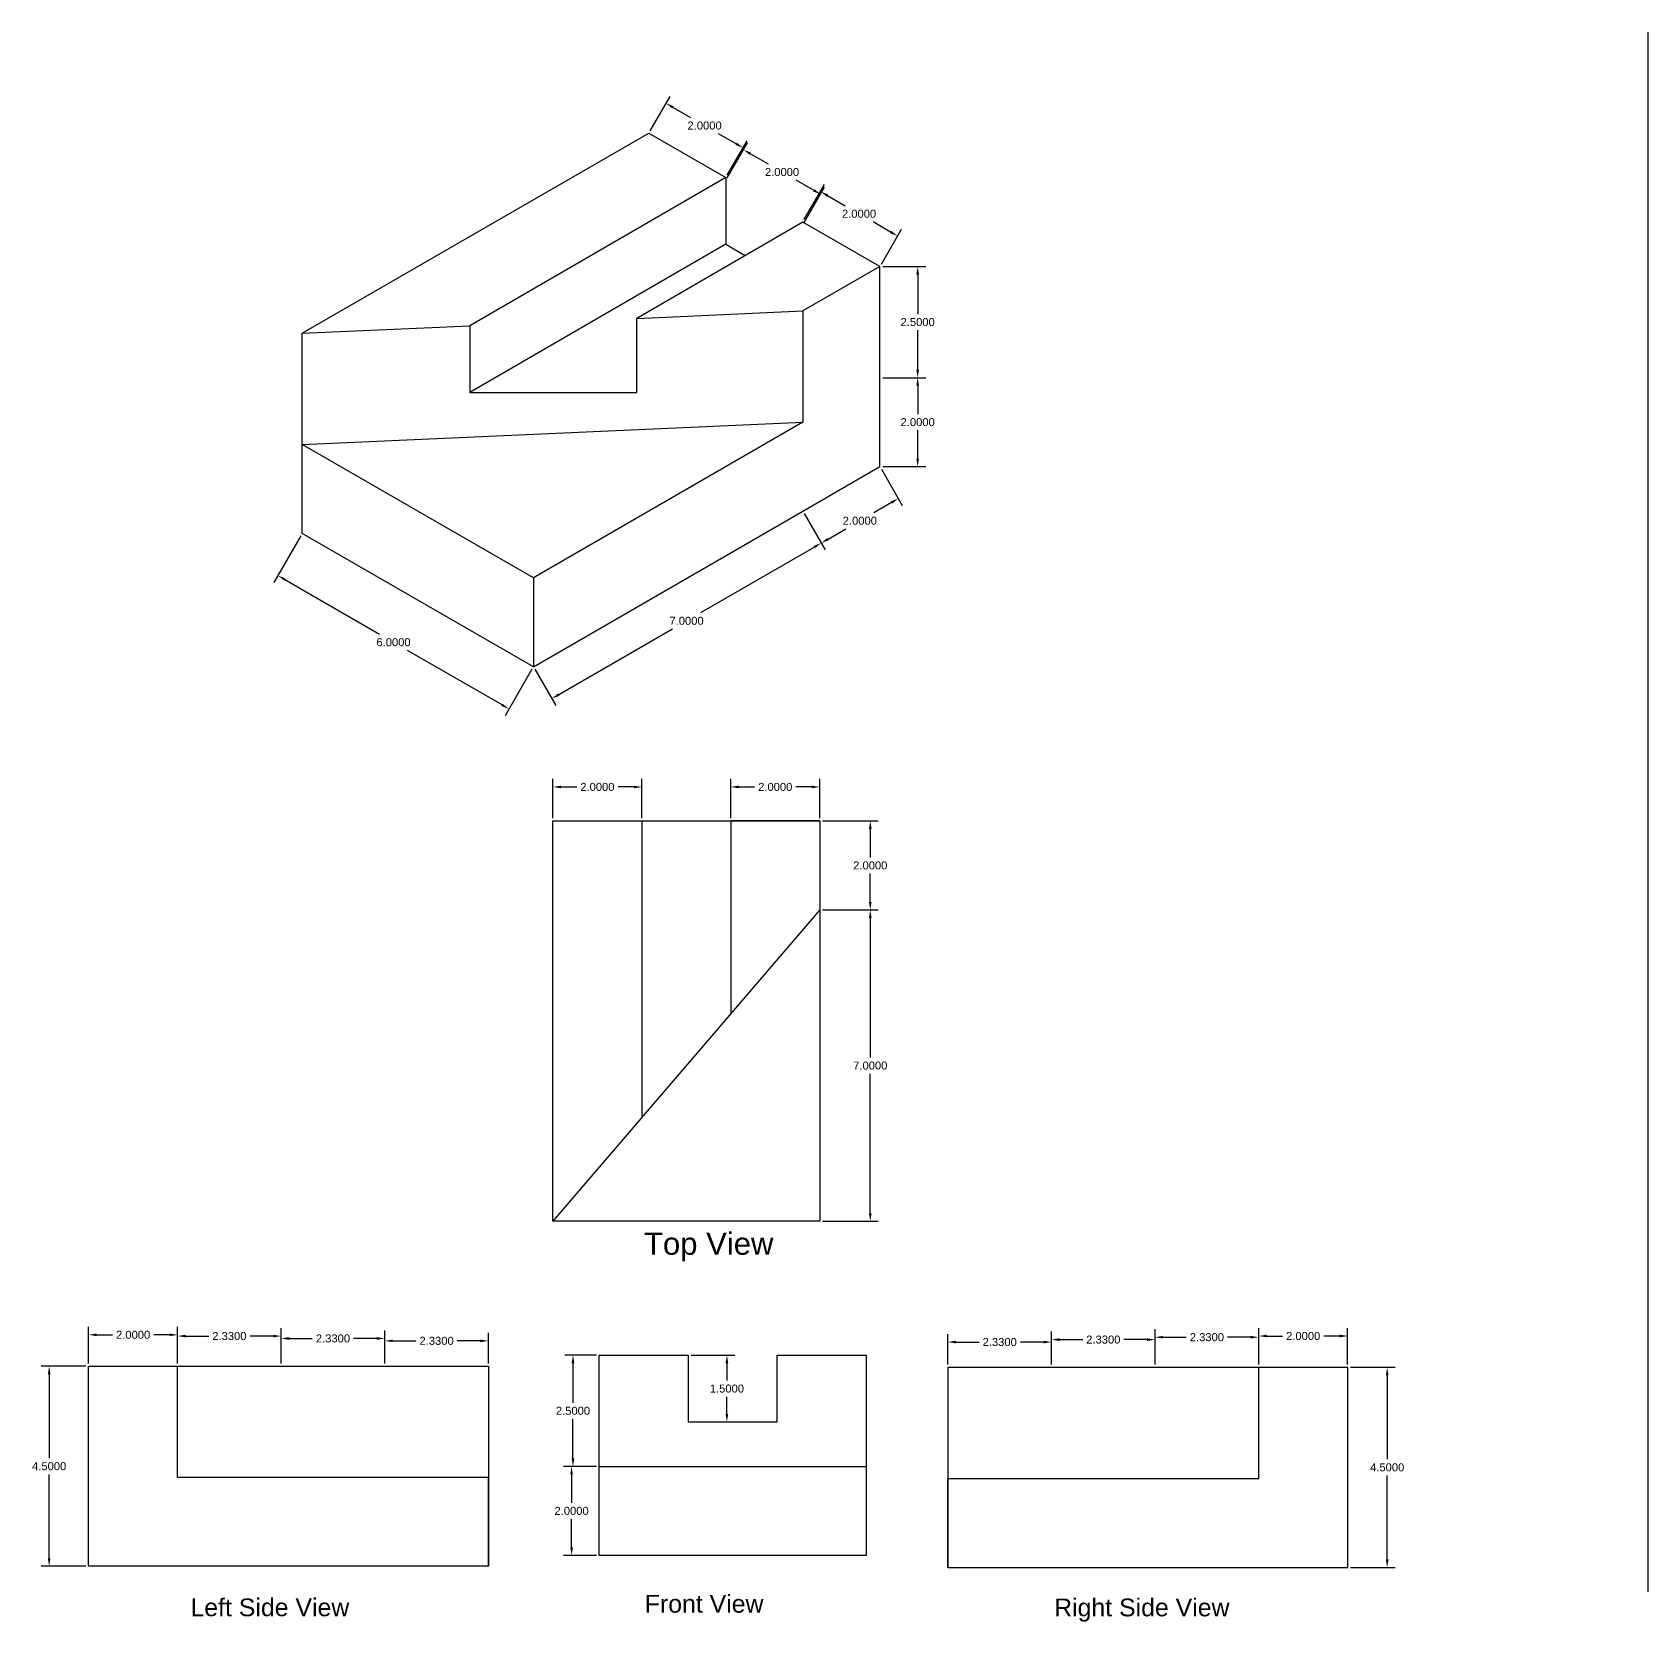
# Model space of a CAD drawing. Header units: inches. Extents: x 3 to 157, y 1 to 37.
# Drawn here: x 42.59 to 78.92, y 1.11 to 36.85 of the extents above; entities that cross this region are included whole.
import ezdxf

# ---------------------------------------------------------------- set-up
doc = ezdxf.new("R2010")
doc.units = ezdxf.units.IN
doc.header["$MEASUREMENT"] = 0
doc.styles.get("Standard").update_dxf_attribs({"font": 'arial.ttf'})
doc.dimstyles.get("Standard").update_dxf_attribs({"dimtxt": 0.18, "dimasz": 0.18, "dimexe": 0.18, "dimexo": 0.0625, "dimgap": 0.09, "dimtad": 0, "dimtih": 1, "dimtoh": 1, "dimdec": 4, "dimzin": 0, "dimdsep": 46, "dimtxsty": 'Standard', "dimcen": 0.09, "dimadec": 0, "dimazin": 0, "dimtfac": 1, "dimtdec": 4, "dimtofl": 0, "dimtmove": 0, "dimatfit": 3, "dimfxl": 1, "dimtolj": 1, "dimtzin": 0, "dimarcsym": 0})

# ---------------------------------------------------------------- blocks, each defined once
blk = doc.blocks.new('*D12')
at = {"color": 0, "lineweight": -2, "transparency": 16777216}
for p, q in [((59.955, 26.03), (60.427, 25.212)), ((60.181, 25.277), (57.621, 23.799)), ((54.431, 21.957), (56.991, 23.436)), ((53.893, 22.53), (54.365, 21.712))]:
    blk.add_line(p, q, dxfattribs=at)
at = {"color": 0, "transparency": 16777216}
for points in [[(60.166, 25.303), (60.196, 25.251), (60.337, 25.367)], [(54.416, 21.983), (54.446, 21.931), (54.275, 21.867)]]:
    blk.add_solid(points, dxfattribs=at)
at = {"layer": 'Defpoints', "color": 0, "transparency": 16777216}
for p in [(59.924, 26.084), (53.861, 22.584), (54.275, 21.867)]:
    blk.add_point(p, dxfattribs=at)
at = {"color": 0, "transparency": 16777216, "insert": (57.306, 23.617), "char_height": 0.18, "attachment_point": 5}
blk.add_mtext('\\A1;7.0000', dxfattribs=at)
blk = doc.blocks.new('*D13')
at = {"color": 0, "lineweight": -2, "transparency": 16777216}
for p, q in [((61.687, 27.03), (62.159, 26.212)), ((61.913, 26.277), (61.518, 26.049)), ((59.955, 26.03), (60.427, 25.212)), ((60.493, 25.457), (60.888, 25.686))]:
    blk.add_line(p, q, dxfattribs=at)
at = {"color": 0, "transparency": 16777216}
for points in [[(61.898, 26.303), (61.928, 26.251), (62.069, 26.367)], [(60.478, 25.483), (60.508, 25.431), (60.337, 25.367)]]:
    blk.add_solid(points, dxfattribs=at)
at = {"layer": 'Defpoints', "color": 0, "transparency": 16777216}
for p in [(61.656, 27.084), (59.924, 26.084), (60.337, 25.367)]:
    blk.add_point(p, dxfattribs=at)
at = {"color": 0, "transparency": 16777216, "insert": (61.203, 25.867), "char_height": 0.18, "attachment_point": 5}
blk.add_mtext('\\A1;2.0000', dxfattribs=at)
blk = doc.blocks.new('*D14')
at = {"color": 0, "lineweight": -2, "transparency": 16777216}
for p, q in [((48.634, 25.53), (48.027, 24.479)), ((48.273, 24.545), (50.401, 23.317)), ((53.158, 21.725), (51.031, 22.953)), ((53.83, 22.53), (53.224, 21.479))]:
    blk.add_line(p, q, dxfattribs=at)
at = {"color": 0, "transparency": 16777216}
for points in [[(48.288, 24.571), (48.258, 24.519), (48.117, 24.635)], [(53.173, 21.751), (53.143, 21.699), (53.314, 21.635)]]:
    blk.add_solid(points, dxfattribs=at)
at = {"layer": 'Defpoints', "color": 0, "transparency": 16777216}
for p in [(48.665, 25.584), (53.861, 22.584), (53.314, 21.635)]:
    blk.add_point(p, dxfattribs=at)
at = {"color": 0, "transparency": 16777216, "insert": (50.716, 23.135), "char_height": 0.18, "attachment_point": 5}
blk.add_mtext('\\A1;6.0000', dxfattribs=at)
blk = doc.blocks.new('*D15')
at = {"color": 0, "lineweight": -2, "transparency": 16777216}
for p, q in [((61.718, 29.084), (62.684, 29.084)), ((62.504, 28.904), (62.504, 28.266)), ((62.504, 27.264), (62.504, 27.902)), ((61.718, 27.084), (62.684, 27.084))]:
    blk.add_line(p, q, dxfattribs=at)
at = {"color": 0, "transparency": 16777216}
for points in [[(62.474, 28.904), (62.534, 28.904), (62.504, 29.084)], [(62.474, 27.264), (62.534, 27.264), (62.504, 27.084)]]:
    blk.add_solid(points, dxfattribs=at)
at = {"layer": 'Defpoints', "color": 0, "transparency": 16777216}
for p in [(61.656, 29.084), (61.656, 27.084), (62.504, 27.084)]:
    blk.add_point(p, dxfattribs=at)
at = {"color": 0, "transparency": 16777216, "insert": (62.504, 28.084), "char_height": 0.18, "attachment_point": 5}
blk.add_mtext('\\A1;2.0000', dxfattribs=at)
blk = doc.blocks.new('*D16')
at = {"color": 0, "lineweight": -2, "transparency": 16777216}
for p, q in [((61.718, 31.584), (62.684, 31.584)), ((62.504, 31.404), (62.504, 30.516)), ((62.504, 29.264), (62.504, 30.152)), ((61.718, 29.084), (62.684, 29.084))]:
    blk.add_line(p, q, dxfattribs=at)
at = {"color": 0, "transparency": 16777216}
for points in [[(62.474, 31.404), (62.534, 31.404), (62.504, 31.584)], [(62.474, 29.264), (62.534, 29.264), (62.504, 29.084)]]:
    blk.add_solid(points, dxfattribs=at)
at = {"layer": 'Defpoints', "color": 0, "transparency": 16777216}
for p in [(61.656, 31.584), (62.504, 31.584), (61.656, 29.084)]:
    blk.add_point(p, dxfattribs=at)
at = {"color": 0, "transparency": 16777216, "insert": (62.504, 30.334), "char_height": 0.18, "attachment_point": 5}
blk.add_mtext('\\A1;2.5000', dxfattribs=at)
blk = doc.blocks.new('*D17')
at = {"color": 0, "lineweight": -2, "transparency": 16777216}
for p, q in [((59.955, 32.638), (60.41, 33.426)), ((60.476, 33.18), (60.871, 32.952)), ((61.896, 32.36), (61.501, 32.589)), ((61.687, 31.638), (62.142, 32.426))]:
    blk.add_line(p, q, dxfattribs=at)
at = {"color": 0, "transparency": 16777216}
for points in [[(60.491, 33.206), (60.461, 33.154), (60.32, 33.27)], [(61.911, 32.386), (61.881, 32.334), (62.052, 32.27)]]:
    blk.add_solid(points, dxfattribs=at)
at = {"layer": 'Defpoints', "color": 0, "transparency": 16777216}
for p in [(60.32, 33.27), (59.924, 32.584), (61.656, 31.584)]:
    blk.add_point(p, dxfattribs=at)
at = {"color": 0, "transparency": 16777216, "insert": (61.186, 32.77), "char_height": 0.18, "attachment_point": 5}
blk.add_mtext('\\A1;2.0000', dxfattribs=at)
blk = doc.blocks.new('*D18')
at = {"color": 0, "lineweight": -2, "transparency": 16777216}
for p, q in [((56.491, 34.638), (56.936, 35.409)), ((57.002, 35.163), (57.397, 34.935)), ((58.422, 34.343), (58.027, 34.571)), ((58.223, 33.638), (58.668, 34.409))]:
    blk.add_line(p, q, dxfattribs=at)
at = {"color": 0, "transparency": 16777216}
for points in [[(57.017, 35.189), (56.987, 35.137), (56.846, 35.253)], [(58.437, 34.369), (58.407, 34.317), (58.578, 34.253)]]:
    blk.add_solid(points, dxfattribs=at)
at = {"layer": 'Defpoints', "color": 0, "transparency": 16777216}
for p in [(56.46, 34.584), (58.578, 34.253), (58.192, 33.584)]:
    blk.add_point(p, dxfattribs=at)
at = {"color": 0, "transparency": 16777216, "insert": (57.712, 34.753), "char_height": 0.18, "attachment_point": 5}
blk.add_mtext('\\A1;2.0000', dxfattribs=at)
blk = doc.blocks.new('*D1')
at = {"color": 0, "lineweight": -2, "transparency": 16777216}
for p, q in [((58.223, 33.577), (58.678, 34.365)), ((58.744, 34.119), (59.139, 33.891)), ((60.164, 33.299), (59.769, 33.527)), ((59.955, 32.577), (60.41, 33.365))]:
    blk.add_line(p, q, dxfattribs=at)
at = {"color": 0, "transparency": 16777216}
for points in [[(58.759, 34.145), (58.729, 34.093), (58.588, 34.209)], [(60.179, 33.325), (60.149, 33.273), (60.32, 33.209)]]:
    blk.add_solid(points, dxfattribs=at)
at = {"layer": 'Defpoints', "color": 0, "transparency": 16777216}
for p in [(58.588, 34.209), (58.192, 33.523), (59.924, 32.523)]:
    blk.add_point(p, dxfattribs=at)
at = {"color": 0, "transparency": 16777216, "insert": (59.454, 33.709), "char_height": 0.18, "attachment_point": 5}
blk.add_mtext('\\A1;2.0000', dxfattribs=at)
blk = doc.blocks.new('*D38')
at = {"color": 0, "lineweight": -2, "transparency": 16777216}
for p, q in [((60.364, 19.117), (61.618, 19.117)), ((61.438, 18.937), (61.438, 18.299)), ((61.438, 17.297), (61.438, 17.935)), ((60.364, 17.117), (61.618, 17.117))]:
    blk.add_line(p, q, dxfattribs=at)
at = {"color": 0, "transparency": 16777216}
for points in [[(61.408, 18.937), (61.468, 18.937), (61.438, 19.117)], [(61.408, 17.297), (61.468, 17.297), (61.438, 17.117)]]:
    blk.add_solid(points, dxfattribs=at)
at = {"layer": 'Defpoints', "color": 0, "transparency": 16777216}
for p in [(60.301, 19.117), (60.301, 17.117), (61.438, 17.117)]:
    blk.add_point(p, dxfattribs=at)
at = {"color": 0, "transparency": 16777216, "insert": (61.438, 18.117), "char_height": 0.18, "attachment_point": 5}
blk.add_mtext('\\A1;2.0000', dxfattribs=at)
blk = doc.blocks.new('*D39')
at = {"color": 0, "lineweight": -2, "transparency": 16777216}
for p, q in [((58.301, 19.18), (58.301, 20.062)), ((60.301, 19.18), (60.301, 20.062)), ((58.481, 19.882), (58.836, 19.882)), ((60.121, 19.882), (59.766, 19.882))]:
    blk.add_line(p, q, dxfattribs=at)
at = {"color": 0, "transparency": 16777216}
for points in [[(58.481, 19.912), (58.481, 19.852), (58.301, 19.882)], [(60.121, 19.912), (60.121, 19.852), (60.301, 19.882)]]:
    blk.add_solid(points, dxfattribs=at)
at = {"layer": 'Defpoints', "color": 0, "transparency": 16777216}
for p in [(58.301, 19.882), (58.301, 19.117), (60.301, 19.117)]:
    blk.add_point(p, dxfattribs=at)
at = {"color": 0, "transparency": 16777216, "insert": (59.301, 19.882), "char_height": 0.18, "attachment_point": 5}
blk.add_mtext('\\A1;2.0000', dxfattribs=at)
blk = doc.blocks.new('*D40')
at = {"color": 0, "lineweight": -2, "transparency": 16777216}
for p, q in [((54.301, 19.18), (54.301, 20.062)), ((56.301, 19.18), (56.301, 20.062)), ((54.481, 19.882), (54.836, 19.882)), ((56.121, 19.882), (55.766, 19.882))]:
    blk.add_line(p, q, dxfattribs=at)
at = {"color": 0, "transparency": 16777216}
for points in [[(54.481, 19.912), (54.481, 19.852), (54.301, 19.882)], [(56.121, 19.912), (56.121, 19.852), (56.301, 19.882)]]:
    blk.add_solid(points, dxfattribs=at)
at = {"layer": 'Defpoints', "color": 0, "transparency": 16777216}
for p in [(56.301, 19.882), (54.301, 19.117), (56.301, 19.117)]:
    blk.add_point(p, dxfattribs=at)
at = {"color": 0, "transparency": 16777216, "insert": (55.301, 19.882), "char_height": 0.18, "attachment_point": 5}
blk.add_mtext('\\A1;2.0000', dxfattribs=at)
blk = doc.blocks.new('*D41')
at = {"color": 0, "lineweight": -2, "transparency": 16777216}
for p, q in [((60.364, 17.117), (61.618, 17.117)), ((61.438, 16.937), (61.438, 13.799)), ((61.438, 10.297), (61.438, 13.435)), ((60.364, 10.117), (61.618, 10.117))]:
    blk.add_line(p, q, dxfattribs=at)
at = {"color": 0, "transparency": 16777216}
for points in [[(61.408, 16.937), (61.468, 16.937), (61.438, 17.117)], [(61.408, 10.297), (61.468, 10.297), (61.438, 10.117)]]:
    blk.add_solid(points, dxfattribs=at)
at = {"layer": 'Defpoints', "color": 0, "transparency": 16777216}
for p in [(60.301, 17.117), (60.301, 10.117), (61.438, 10.117)]:
    blk.add_point(p, dxfattribs=at)
at = {"color": 0, "transparency": 16777216, "insert": (61.438, 13.617), "char_height": 0.18, "attachment_point": 5}
blk.add_mtext('\\A1;7.0000', dxfattribs=at)
blk = doc.blocks.new('*D42')
at = {"color": 0, "lineweight": -2, "transparency": 16777216}
for p, q in [((55.282, 7.104), (54.572, 7.104)), ((54.752, 6.924), (54.752, 6.036)), ((54.752, 4.784), (54.752, 5.672)), ((55.282, 4.604), (54.572, 4.604))]:
    blk.add_line(p, q, dxfattribs=at)
at = {"color": 0, "transparency": 16777216}
for points in [[(54.722, 6.924), (54.782, 6.924), (54.752, 7.104)], [(54.722, 4.784), (54.782, 4.784), (54.752, 4.604)]]:
    blk.add_solid(points, dxfattribs=at)
at = {"layer": 'Defpoints', "color": 0, "transparency": 16777216}
for p in [(54.752, 7.104), (55.344, 7.104), (55.344, 4.604)]:
    blk.add_point(p, dxfattribs=at)
at = {"color": 0, "transparency": 16777216, "insert": (54.752, 5.854), "char_height": 0.18, "attachment_point": 5}
blk.add_mtext('\\A1;2.5000', dxfattribs=at)
blk = doc.blocks.new('*D43')
at = {"color": 0, "lineweight": -2, "transparency": 16777216}
for p, q in [((55.282, 4.604), (54.541, 4.604)), ((54.721, 4.424), (54.721, 3.786)), ((54.721, 2.784), (54.721, 3.422)), ((55.282, 2.604), (54.541, 2.604))]:
    blk.add_line(p, q, dxfattribs=at)
at = {"color": 0, "transparency": 16777216}
for points in [[(54.691, 4.424), (54.751, 4.424), (54.721, 4.604)], [(54.691, 2.784), (54.751, 2.784), (54.721, 2.604)]]:
    blk.add_solid(points, dxfattribs=at)
at = {"layer": 'Defpoints', "color": 0, "transparency": 16777216}
for p in [(54.721, 4.604), (55.344, 4.604), (55.344, 2.604)]:
    blk.add_point(p, dxfattribs=at)
at = {"color": 0, "transparency": 16777216, "insert": (54.721, 3.604), "char_height": 0.18, "attachment_point": 5}
blk.add_mtext('\\A1;2.0000', dxfattribs=at)
blk = doc.blocks.new('*D44')
at = {"color": 0, "lineweight": -2, "transparency": 16777216}
for p, q in [((57.407, 7.104), (58.394, 7.104)), ((58.214, 6.924), (58.214, 6.536)), ((58.214, 5.784), (58.214, 6.172)), ((57.407, 5.604), (58.394, 5.604))]:
    blk.add_line(p, q, dxfattribs=at)
at = {"color": 0, "transparency": 16777216}
for points in [[(58.184, 6.924), (58.244, 6.924), (58.214, 7.104)], [(58.184, 5.784), (58.244, 5.784), (58.214, 5.604)]]:
    blk.add_solid(points, dxfattribs=at)
at = {"layer": 'Defpoints', "color": 0, "transparency": 16777216}
for p in [(57.344, 7.104), (57.344, 5.604), (58.214, 5.604)]:
    blk.add_point(p, dxfattribs=at)
at = {"color": 0, "transparency": 16777216, "insert": (58.214, 6.354), "char_height": 0.18, "attachment_point": 5}
blk.add_mtext('\\A1;1.5000', dxfattribs=at)
blk = doc.blocks.new('*D45')
at = {"color": 0, "lineweight": -2, "transparency": 16777216}
for p, q in [((72.237, 6.832), (73.243, 6.832)), ((73.063, 6.652), (73.063, 4.764)), ((73.063, 2.512), (73.063, 4.4)), ((72.237, 2.332), (73.243, 2.332))]:
    blk.add_line(p, q, dxfattribs=at)
at = {"color": 0, "transparency": 16777216}
for points in [[(73.033, 6.652), (73.093, 6.652), (73.063, 6.832)], [(73.033, 2.512), (73.093, 2.512), (73.063, 2.332)]]:
    blk.add_solid(points, dxfattribs=at)
at = {"layer": 'Defpoints', "color": 0, "transparency": 16777216}
for p in [(72.174, 6.832), (73.063, 6.832), (72.174, 2.332)]:
    blk.add_point(p, dxfattribs=at)
at = {"color": 0, "transparency": 16777216, "insert": (73.063, 4.582), "char_height": 0.18, "attachment_point": 5}
blk.add_mtext('\\A1;4.5000', dxfattribs=at)
blk = doc.blocks.new('*D46')
at = {"color": 0, "lineweight": -2, "transparency": 16777216}
for p, q in [((70.174, 6.894), (70.174, 7.716)), ((72.174, 6.894), (72.174, 7.716)), ((70.354, 7.536), (70.71, 7.536)), ((71.994, 7.536), (71.639, 7.536))]:
    blk.add_line(p, q, dxfattribs=at)
at = {"color": 0, "transparency": 16777216}
for points in [[(70.354, 7.566), (70.354, 7.506), (70.174, 7.536)], [(71.994, 7.566), (71.994, 7.506), (72.174, 7.536)]]:
    blk.add_solid(points, dxfattribs=at)
at = {"layer": 'Defpoints', "color": 0, "transparency": 16777216}
for p in [(70.174, 7.536), (70.174, 6.832), (72.174, 6.832)]:
    blk.add_point(p, dxfattribs=at)
at = {"color": 0, "transparency": 16777216, "insert": (71.174, 7.536), "char_height": 0.18, "attachment_point": 5}
blk.add_mtext('\\A1;2.0000', dxfattribs=at)
blk = doc.blocks.new('*D47')
at = {"color": 0, "lineweight": -2, "transparency": 16777216}
for p, q in [((67.844, 6.894), (67.844, 7.689)), ((70.174, 6.894), (70.174, 7.689)), ((68.024, 7.509), (68.545, 7.509)), ((69.994, 7.509), (69.474, 7.509))]:
    blk.add_line(p, q, dxfattribs=at)
at = {"color": 0, "transparency": 16777216}
for points in [[(68.024, 7.539), (68.024, 7.479), (67.844, 7.509)], [(69.994, 7.539), (69.994, 7.479), (70.174, 7.509)]]:
    blk.add_solid(points, dxfattribs=at)
at = {"layer": 'Defpoints', "color": 0, "transparency": 16777216}
for p in [(67.844, 7.509), (67.844, 6.832), (70.174, 6.832)]:
    blk.add_point(p, dxfattribs=at)
at = {"color": 0, "transparency": 16777216, "insert": (69.009, 7.509), "char_height": 0.18, "attachment_point": 5}
blk.add_mtext('\\A1;2.3300', dxfattribs=at)
blk = doc.blocks.new('*D48')
at = {"color": 0, "lineweight": -2, "transparency": 16777216}
for p, q in [((65.514, 6.894), (65.514, 7.635)), ((67.844, 6.894), (67.844, 7.635)), ((65.694, 7.455), (66.215, 7.455)), ((67.664, 7.455), (67.144, 7.455))]:
    blk.add_line(p, q, dxfattribs=at)
at = {"color": 0, "transparency": 16777216}
for points in [[(65.694, 7.485), (65.694, 7.425), (65.514, 7.455)], [(67.664, 7.485), (67.664, 7.425), (67.844, 7.455)]]:
    blk.add_solid(points, dxfattribs=at)
at = {"layer": 'Defpoints', "color": 0, "transparency": 16777216}
for p in [(65.514, 7.455), (65.514, 6.832), (67.844, 6.832)]:
    blk.add_point(p, dxfattribs=at)
at = {"color": 0, "transparency": 16777216, "insert": (66.679, 7.455), "char_height": 0.18, "attachment_point": 5}
blk.add_mtext('\\A1;2.3300', dxfattribs=at)
blk = doc.blocks.new('*D49')
at = {"color": 0, "lineweight": -2, "transparency": 16777216}
for p, q in [((63.184, 6.894), (63.184, 7.58)), ((63.364, 7.4), (63.885, 7.4)), ((65.334, 7.4), (64.814, 7.4)), ((65.514, 6.894), (65.514, 7.58))]:
    blk.add_line(p, q, dxfattribs=at)
at = {"color": 0, "transparency": 16777216}
for points in [[(63.364, 7.43), (63.364, 7.37), (63.184, 7.4)], [(65.334, 7.43), (65.334, 7.37), (65.514, 7.4)]]:
    blk.add_solid(points, dxfattribs=at)
at = {"layer": 'Defpoints', "color": 0, "transparency": 16777216}
for p in [(63.184, 7.4), (63.184, 6.832), (65.514, 6.832)]:
    blk.add_point(p, dxfattribs=at)
at = {"color": 0, "transparency": 16777216, "insert": (64.349, 7.4), "char_height": 0.18, "attachment_point": 5}
blk.add_mtext('\\A1;2.3300', dxfattribs=at)
blk = doc.blocks.new('*D50')
at = {"color": 0, "lineweight": -2, "transparency": 16777216}
for p, q in [((43.798, 6.858), (42.792, 6.858)), ((42.972, 6.678), (42.972, 4.79)), ((42.972, 2.538), (42.972, 4.426)), ((43.798, 2.358), (42.792, 2.358))]:
    blk.add_line(p, q, dxfattribs=at)
at = {"color": 0, "transparency": 16777216}
for points in [[(42.942, 6.678), (43.002, 6.678), (42.972, 6.858)], [(42.942, 2.538), (43.002, 2.538), (42.972, 2.358)]]:
    blk.add_solid(points, dxfattribs=at)
at = {"layer": 'Defpoints', "color": 0, "transparency": 16777216}
for p in [(42.972, 6.858), (43.86, 6.858), (43.86, 2.358)]:
    blk.add_point(p, dxfattribs=at)
at = {"color": 0, "transparency": 16777216, "insert": (42.972, 4.608), "char_height": 0.18, "attachment_point": 5}
blk.add_mtext('\\A1;4.5000', dxfattribs=at)
blk = doc.blocks.new('*D51')
at = {"color": 0, "lineweight": -2, "transparency": 16777216}
for p, q in [((43.86, 6.921), (43.86, 7.743)), ((45.86, 6.921), (45.86, 7.743)), ((44.04, 7.563), (44.395, 7.563)), ((45.68, 7.563), (45.325, 7.563))]:
    blk.add_line(p, q, dxfattribs=at)
at = {"color": 0, "transparency": 16777216}
for points in [[(44.04, 7.593), (44.04, 7.533), (43.86, 7.563)], [(45.68, 7.593), (45.68, 7.533), (45.86, 7.563)]]:
    blk.add_solid(points, dxfattribs=at)
at = {"layer": 'Defpoints', "color": 0, "transparency": 16777216}
for p in [(45.86, 7.563), (43.86, 6.858), (45.86, 6.858)]:
    blk.add_point(p, dxfattribs=at)
at = {"color": 0, "transparency": 16777216, "insert": (44.86, 7.563), "char_height": 0.18, "attachment_point": 5}
blk.add_mtext('\\A1;2.0000', dxfattribs=at)
blk = doc.blocks.new('*D52')
at = {"color": 0, "lineweight": -2, "transparency": 16777216}
for p, q in [((45.86, 6.921), (45.86, 7.715)), ((48.19, 6.921), (48.19, 7.715)), ((46.04, 7.535), (46.56, 7.535)), ((48.01, 7.535), (47.49, 7.535))]:
    blk.add_line(p, q, dxfattribs=at)
at = {"color": 0, "transparency": 16777216}
for points in [[(46.04, 7.565), (46.04, 7.505), (45.86, 7.535)], [(48.01, 7.565), (48.01, 7.505), (48.19, 7.535)]]:
    blk.add_solid(points, dxfattribs=at)
at = {"layer": 'Defpoints', "color": 0, "transparency": 16777216}
for p in [(48.19, 7.535), (45.86, 6.858), (48.19, 6.858)]:
    blk.add_point(p, dxfattribs=at)
at = {"color": 0, "transparency": 16777216, "insert": (47.025, 7.535), "char_height": 0.18, "attachment_point": 5}
blk.add_mtext('\\A1;2.3300', dxfattribs=at)
blk = doc.blocks.new('*D53')
at = {"color": 0, "lineweight": -2, "transparency": 16777216}
for p, q in [((48.19, 6.921), (48.19, 7.661)), ((50.52, 6.921), (50.52, 7.661)), ((48.37, 7.481), (48.89, 7.481)), ((50.34, 7.481), (49.82, 7.481))]:
    blk.add_line(p, q, dxfattribs=at)
at = {"color": 0, "transparency": 16777216}
for points in [[(48.37, 7.511), (48.37, 7.451), (48.19, 7.481)], [(50.34, 7.511), (50.34, 7.451), (50.52, 7.481)]]:
    blk.add_solid(points, dxfattribs=at)
at = {"layer": 'Defpoints', "color": 0, "transparency": 16777216}
for p in [(50.52, 7.481), (48.19, 6.858), (50.52, 6.858)]:
    blk.add_point(p, dxfattribs=at)
at = {"color": 0, "transparency": 16777216, "insert": (49.355, 7.481), "char_height": 0.18, "attachment_point": 5}
blk.add_mtext('\\A1;2.3300', dxfattribs=at)
blk = doc.blocks.new('*D54')
at = {"color": 0, "lineweight": -2, "transparency": 16777216}
for p, q in [((50.52, 6.921), (50.52, 7.607)), ((50.7, 7.427), (51.22, 7.427)), ((52.67, 7.427), (52.15, 7.427)), ((52.85, 6.921), (52.85, 7.607))]:
    blk.add_line(p, q, dxfattribs=at)
at = {"color": 0, "transparency": 16777216}
for points in [[(50.7, 7.457), (50.7, 7.397), (50.52, 7.427)], [(52.67, 7.457), (52.67, 7.397), (52.85, 7.427)]]:
    blk.add_solid(points, dxfattribs=at)
at = {"layer": 'Defpoints', "color": 0, "transparency": 16777216}
for p in [(52.85, 7.427), (50.52, 6.858), (52.85, 6.858)]:
    blk.add_point(p, dxfattribs=at)
at = {"color": 0, "transparency": 16777216, "insert": (51.685, 7.427), "char_height": 0.18, "attachment_point": 5}
blk.add_mtext('\\A1;2.3300', dxfattribs=at)

msp = doc.modelspace()

# ---------------------------------------------------------------- linework, layer by layer
for p, q in [((78.92154, 36.85), (78.92154, 1.78431)), ((48.66528, 30.0839), (56.45951, 34.5839)), ((56.45951, 34.5839), (58.19156, 33.5839)), ((58.19156, 33.5839), (52.43157, 30.25117)), ((58.19156, 33.5839), (58.19156, 32.0839)), ((59.92361, 32.5839), (56.18787, 30.41799)), ((61.65566, 31.5839), (59.92361, 32.5839)), ((58.19156, 32.0839), (52.43157, 28.75117)), ((58.19156, 32.0839), (58.62458, 31.8339)), ((61.65566, 31.5839), (59.92361, 30.5839)), ((61.65566, 29.0839), (61.65566, 31.5839)), ((56.18787, 30.41799), (59.92361, 30.5839)), ((59.92361, 30.5839), (59.92361, 28.0839)), ((48.66528, 30.0839), (52.43157, 30.25117)), ((52.43157, 30.25117), (52.43157, 28.75117)), ((56.18787, 28.75117), (56.18787, 30.41799)), ((48.66528, 27.5839), (48.66528, 30.0839)), ((61.65566, 27.0839), (61.65566, 29.0839)), ((52.43157, 28.75117), (56.18787, 28.75117)), ((48.66528, 27.5839), (59.92361, 28.0839)), ((59.92361, 28.0839), (53.86144, 24.5839)), ((48.66528, 25.5839), (48.66528, 27.5839)), ((53.86144, 24.5839), (48.66528, 27.5839)), ((59.92361, 26.0839), (61.65566, 27.0839)), ((53.86144, 22.5839), (59.92361, 26.0839)), ((53.86144, 22.5839), (48.66528, 25.5839)), ((53.86144, 24.5839), (53.86144, 22.5839)), ((54.30109, 10.11735), (54.30109, 19.11735)), ((54.30109, 19.11735), (60.30109, 19.11735)), ((54.30109, 19.11735), (56.30109, 19.11735)), ((56.30109, 19.11735), (56.30109, 12.44844)), ((60.30109, 19.11735), (58.30109, 19.11735)), ((58.30109, 19.11735), (58.30109, 14.78329)), ((60.30109, 19.11735), (60.30109, 10.11735)), ((60.30109, 19.11735), (60.30109, 17.11735)), ((60.30109, 17.11735), (54.30109, 10.11735)), ((60.30109, 10.11735), (54.30109, 10.11735)), ((55.34403, 4.60394), (55.34403, 7.10394)), ((55.34403, 7.10394), (57.34403, 7.10394)), ((57.34403, 7.10394), (57.34403, 5.60394)), ((59.34403, 5.60394), (59.34403, 7.10394)), ((59.34403, 7.10394), (59.34403, 7.10394)), ((59.34403, 7.10394), (61.34403, 7.10394)), ((61.34403, 7.10394), (61.34403, 2.60394)), ((43.86001, 2.35824), (43.86001, 6.85824)), ((43.86001, 6.85824), (45.86001, 6.85824)), ((45.86001, 6.85824), (48.19001, 6.85824)), ((45.86001, 4.35824), (45.86001, 6.85824)), ((48.19001, 6.85824), (50.52001, 6.85824)), ((50.52001, 6.85824), (52.85001, 6.85824)), ((52.85001, 6.85824), (52.85001, 2.35824)), ((65.51439, 6.83161), (63.18439, 6.83161)), ((63.18439, 6.83161), (63.18439, 2.33161)), ((67.84439, 6.83161), (65.51439, 6.83161)), ((70.17439, 6.83161), (67.84439, 6.83161)), ((72.17439, 6.83161), (70.17439, 6.83161)), ((70.17439, 4.33161), (70.17439, 6.83161)), ((72.17439, 2.33161), (72.17439, 6.83161)), ((57.34403, 5.60394), (59.34403, 5.60394)), ((55.34403, 2.60394), (55.34403, 4.60394)), ((55.34403, 4.60394), (61.34934, 4.60394)), ((52.85001, 4.35824), (45.86001, 4.35824)), ((52.85001, 2.35824), (52.85001, 4.35824)), ((63.18439, 2.33161), (63.18439, 4.33161)), ((63.18439, 4.33161), (70.17439, 4.33161)), ((61.34403, 2.60394), (55.34403, 2.60394)), ((52.85001, 2.35824), (43.86001, 2.35824)), ((63.18439, 2.33161), (72.17439, 2.33161))]:
    msp.add_line(p, q)

# ---------------------------------------------------------------- texts
at = {"attachment_point": 1}
for s, width, insert, char_height in [('\\pt6.5;Top View', 6.6220336, (56.34914, 9.86337), 0.5), ('\\pt4.8;Left Side View', 5.3168655, (46.15015, 1.6356), 0.4), ('\\pt4.8;Front View', 5.3168655, (56.36655, 1.71625), 0.4), ('\\pt4.8;Right Side View', 5.3168655, (65.57323, 1.63349), 0.4)]:
    msp.add_mtext_dynamic_manual_height_columns(s, width=width, gutter_width=1, heights=[0], dxfattribs=dict(at, insert=insert, char_height=char_height))

# ---------------------------------------------------------------- dimensions: what is measured, and where the dimension line sits
for p1, p2, distance, picture, middle in [((56.45951, 34.5839), (58.19156, 33.5839), 0.77263, '*D18', (57.71185, 34.75302)), ((59.92361, 32.52269), (58.19156, 33.52269), -0.79276, '*D1', (59.45397, 33.70923)), ((61.65566, 31.5839), (59.92361, 32.5839), -0.79276, '*D17', (61.18602, 32.77045)), ((61.65566, 29.0839), (61.65566, 31.5839), -0.84881, '*D16', (62.50448, 30.3339)), ((61.65566, 29.0839), (61.65566, 27.0839), 0.84881, '*D15', (62.50448, 28.0839)), ((61.65566, 27.0839), (59.92361, 26.0839), 0.82729, '*D13', (61.20328, 25.86745)), ((59.92361, 26.0839), (53.86144, 22.5839), 0.82729, '*D12', (57.30617, 23.61745)), ((48.66528, 25.5839), (53.86144, 22.5839), -1.09557, '*D14', (50.71557, 23.13511))]:
    dim = msp.add_aligned_dim(p1=p1, p2=p2, distance=distance, dimstyle='Standard')
    dim.commit()
    dim.dimension.update_dxf_attribs({"geometry": picture, "text_midpoint": middle})
for base, p1, p2, picture, middle in [((56.30109, 19.88199), (54.30109, 19.11735), (56.30109, 19.11735), '*D40', (55.30109, 19.88199)), ((58.30109, 19.88199), (60.30109, 19.11735), (58.30109, 19.11735), '*D39', (59.30109, 19.88199)), ((65.51439, 7.45457), (67.84439, 6.83161), (65.51439, 6.83161), '*D48', (66.67939, 7.45457)), ((67.84439, 7.50878), (70.17439, 6.83161), (67.84439, 6.83161), '*D47', (69.00939, 7.50878)), ((70.17439, 7.53589), (72.17439, 6.83161), (70.17439, 6.83161), '*D46', (71.17439, 7.53589)), ((63.18439, 7.40036), (65.51439, 6.83161), (63.18439, 6.83161), '*D49', (64.34939, 7.40036))]:
    dim = msp.add_linear_dim(base=base, p1=p1, p2=p2, dimstyle='Standard')
    dim.commit()
    dim.dimension.update_dxf_attribs({"geometry": picture, "text_midpoint": middle})
for base, p1, p2, angle, picture, middle in [((61.43838, 17.11735), (60.30109, 19.11735), (60.30109, 17.11735), 90, '*D38', (61.43838, 18.11735)), ((61.43838, 10.11735), (60.30109, 17.11735), (60.30109, 10.11735), 90, '*D41', (61.43838, 13.61735)), ((45.86001, 7.56252), (43.86001, 6.85824), (45.86001, 6.85824), 180, '*D51', (44.86001, 7.56252)), ((48.19001, 7.53541), (45.86001, 6.85824), (48.19001, 6.85824), 180, '*D52', (47.02501, 7.53541)), ((50.52001, 7.4812), (48.19001, 6.85824), (50.52001, 6.85824), 180, '*D53', (49.35501, 7.4812)), ((52.85001, 7.42699), (50.52001, 6.85824), (52.85001, 6.85824), 180, '*D54', (51.68501, 7.42699)), ((54.75228, 7.10394), (55.34403, 4.60394), (55.34403, 7.10394), 90, '*D42', (54.75228, 5.85394)), ((58.21379, 5.60394), (57.34403, 7.10394), (57.34403, 5.60394), 90, '*D44', (58.21379, 6.35394)), ((42.97168, 6.85824), (43.86001, 2.35824), (43.86001, 6.85824), 90, '*D50', (42.97168, 4.60824)), ((73.06272, 6.83161), (72.17439, 2.33161), (72.17439, 6.83161), 90, '*D45', (73.06272, 4.58161)), ((54.72137, 4.60394), (55.34403, 2.60394), (55.34403, 4.60394), 90, '*D43', (54.72137, 3.60394))]:
    dim = msp.add_linear_dim(base=base, p1=p1, p2=p2, angle=angle, dimstyle='Standard')
    dim.commit()
    dim.dimension.update_dxf_attribs({"geometry": picture, "text_midpoint": middle})

doc.saveas('drawing.dxf')
